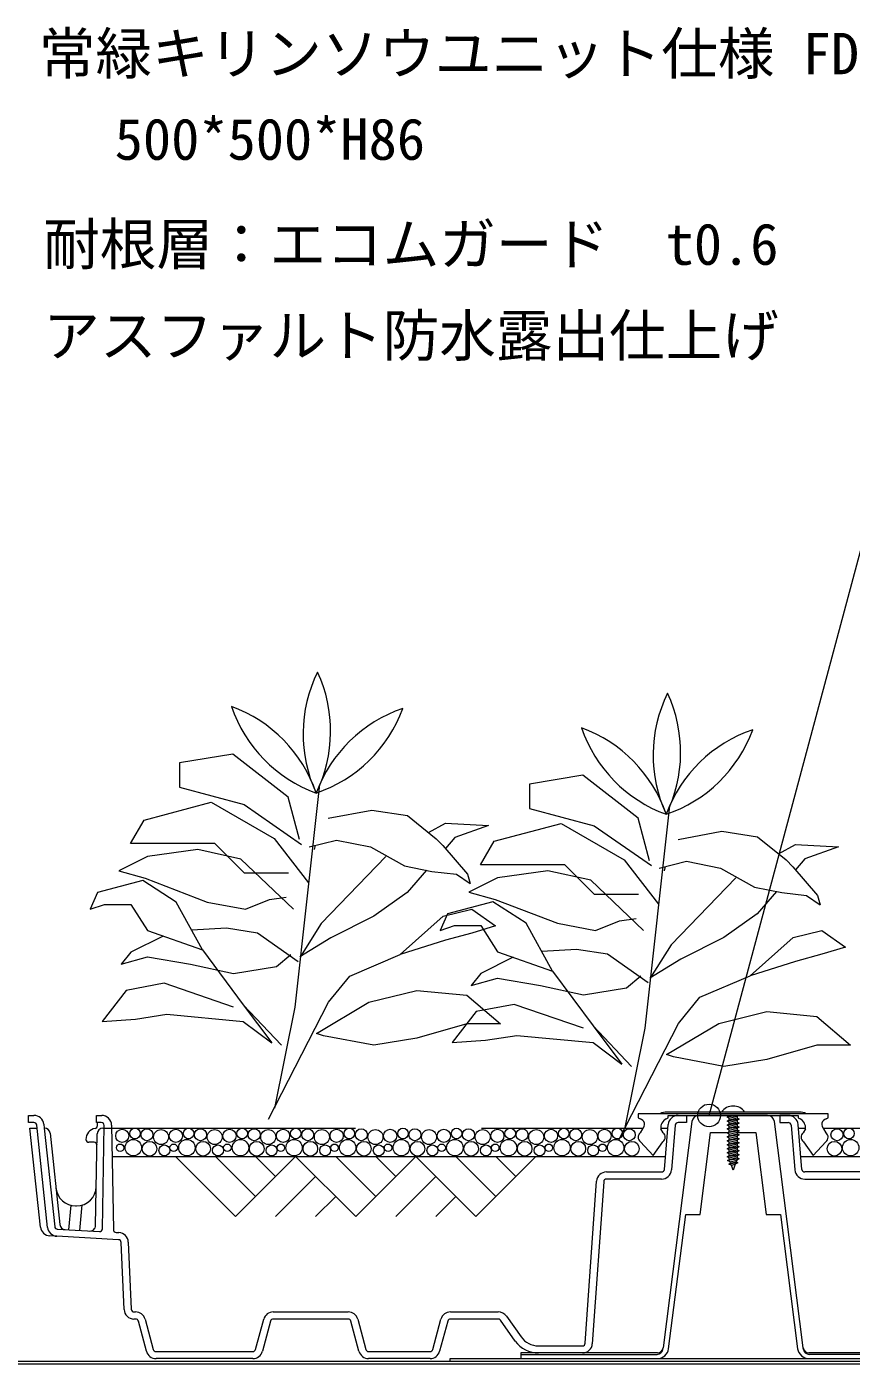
# Model space of a CAD drawing. Units: millimetres, scale not verified. Extents: x -1485 to 1485, y -1050 to 1050.
# Drawn here: x 432.2 to 723.6, y -218.8 to 254.2 of the extents above; entities that cross this region are included whole.
import ezdxf
from ezdxf.enums import TextEntityAlignment as Align

# ---------------------------------------------------------------- set-up
doc = ezdxf.new("R2010")
doc.units = ezdxf.units.MM
doc.header["$LTSCALE"] = 7
doc.linetypes.add('USER1', pattern=[19.05, 12.7, -6.35])
for name, color, linetype, lineweight in [('0-5_BOUSUI', 1, 'Continuous', 18), ('0-8_KANAMONO', 4, 'Continuous', 18), ('0-A_MOJI', 7, 'Continuous', 18), ('0-B_ecom', 7, 'Continuous', 9), ('0-C_GREEN', 3, 'Continuous', 18)]:
    doc.layers.add(name, color=color, linetype=linetype, lineweight=lineweight)
doc.styles.add('ＭＳ ゴシック', font='')
doc.styles.get('ＭＳ ゴシック').set_extended_font_data('MS Gothic')

msp = doc.modelspace()

# ---------------------------------------------------------------- linework, layer by layer
at = {"layer": '0-5_BOUSUI'}
msp.add_lwpolyline([(852.513, -218.801), (-628.25, -218.801), (-671.889, -175.161), (-671.889, 94.199)], dxfattribs=at)
msp.add_lwpolyline([(581.837, -216.801), (781.837, -216.801), (781.837, -217.801), (581.837, -217.801)], close=True, dxfattribs=at)
at = {"layer": '0-8_KANAMONO'}
for p, q in [((705.171, -129.601), (658.502, -129.601)), ((683.337, -130.801), (679.737, -131.401)), ((683.937, -132.101), (679.737, -132.801)), ((680.437, -130.997), (681.22, -130.801)), ((680.437, -130.997), (680.437, -130.801)), ((680.437, -131.805), (683.237, -131.105)), ((680.437, -132.397), (683.237, -131.697)), ((649.787, -135.555), (648.998, -136.947)), ((657.107, -136.947), (656.318, -135.555)), ((683.937, -133.501), (679.737, -134.201)), ((683.937, -134.901), (679.737, -135.601)), ((683.937, -136.301), (679.737, -137.001)), ((680.437, -133.205), (683.237, -132.505)), ((680.437, -133.797), (683.237, -133.097)), ((680.437, -134.605), (683.237, -133.905)), ((680.437, -135.197), (683.237, -134.497)), ((680.437, -136.005), (683.237, -135.305)), ((680.437, -136.597), (683.237, -135.897)), ((680.437, -137.405), (683.237, -136.705)), ((707.356, -135.555), (706.567, -136.947)), ((714.675, -136.947), (713.886, -135.555)), ((683.937, -137.701), (679.737, -138.401)), ((683.937, -139.101), (679.737, -139.801)), ((683.937, -140.501), (679.737, -141.201)), ((683.937, -141.901), (679.737, -142.601)), ((680.437, -137.997), (683.237, -137.297)), ((680.437, -138.805), (683.237, -138.105)), ((680.437, -139.397), (683.237, -138.697)), ((680.437, -140.205), (683.237, -139.505)), ((680.437, -140.797), (683.237, -140.097)), ((680.437, -141.605), (683.237, -140.905)), ((680.437, -142.197), (683.237, -141.497)), ((683.937, -143.301), (679.737, -144.001)), ((683.937, -144.701), (679.737, -145.401)), ((683.937, -146.101), (679.896, -146.774)), ((683.937, -146.101), (679.896, -146.774)), ((680.437, -143.005), (683.237, -142.305)), ((680.437, -143.597), (683.237, -142.897)), ((680.437, -144.405), (683.237, -143.705)), ((680.437, -144.997), (683.237, -144.297)), ((680.437, -145.805), (683.237, -145.105)), ((680.5, -146.381), (683.237, -145.697)), ((680.774, -147.164), (683.103, -146.582)), ((683.498, -147.574), (680.359, -148.097)), ((683.498, -147.574), (680.359, -148.097)), ((680.95, -147.668), (682.893, -147.183)), ((681.21, -148.412), (682.583, -148.068))]:
    msp.add_line(p, q, dxfattribs=at)
for points in [[(714.736, -132.043), (715.443, -131.701), (715.443, -130.201), (648.23, -130.201), (648.23, -131.701), (648.938, -132.043)], [(658.167, -132.043), (658.875, -131.701), (658.875, -130.801), (704.799, -130.801)], [(681.21, -148.412), (680.359, -148.097), (680.95, -147.668), (680.774, -147.164), (679.896, -146.774), (680.5, -146.381), (680.437, -146.201), (680.437, -145.805), (679.737, -145.401), (680.437, -144.997), (680.437, -144.405), (679.737, -144.001), (680.437, -143.597), (680.437, -143.005), (679.737, -142.601), (680.437, -142.197), (680.437, -141.605), (679.737, -141.201), (680.437, -140.797), (680.437, -140.205), (679.737, -139.801), (680.437, -139.397), (680.437, -138.805), (679.737, -138.401), (680.437, -137.997), (680.437, -137.405), (679.737, -137.001), (680.437, -136.597), (680.437, -136.005), (679.737, -135.601), (680.437, -135.197), (680.437, -134.605), (679.737, -134.201), (680.437, -133.797), (680.437, -133.205), (679.737, -132.801), (680.437, -132.397), (680.437, -131.805), (679.737, -131.401), (680.437, -130.997)], [(683.764, -130.801), (683.237, -131.105), (683.237, -131.697), (683.937, -132.101), (683.237, -132.505), (683.237, -133.097), (683.937, -133.501), (683.237, -133.905), (683.237, -134.497), (683.937, -134.901), (683.237, -135.305), (683.237, -135.897), (683.937, -136.301), (683.237, -136.705), (683.237, -137.297), (683.937, -137.701), (683.237, -138.105), (683.237, -138.697), (683.937, -139.101), (683.237, -139.505), (683.237, -140.097), (683.937, -140.501), (683.237, -140.905), (683.237, -141.497), (683.937, -141.901), (683.237, -142.305), (683.237, -142.897), (683.937, -143.301), (683.237, -143.705), (683.237, -144.297), (683.937, -144.701), (683.237, -145.105), (683.237, -145.697), (683.937, -146.101), (683.103, -146.582), (682.893, -147.183), (683.498, -147.574), (682.583, -148.068), (681.837, -150.201), (681.21, -148.412)], [(704.799, -130.801), (704.799, -131.701), (705.506, -132.043)], [(649.076, -140.115), (653.552, -145.001), (657.028, -140.115)], [(706.645, -140.115), (710.121, -145.001), (714.597, -140.115)]]:
    msp.add_lwpolyline(points, dxfattribs=at)
for centre, radius, start, end in [((681.837, -132.601), 5.1, 36.03188, 143.96812), ((648.528, -134.001), 2, 309.01589, 78.18299), ((658.502, -135.109), 5.508, 90, 116.99147), ((659.569, -135.024), 3.294, 115.18273, 189.26669), ((705.171, -135.109), 5.508, 63.00853, 90), ((704.105, -135.024), 3.294, 350.73331, 64.81727), ((715.145, -134.001), 2, 101.81701, 230.98411), ((650.257, -138.501), 2, 129.0159, 233.82139), ((655.848, -138.501), 2, 306.17861, 50.9841), ((707.826, -138.501), 2, 129.0159, 233.82139), ((713.416, -138.501), 2, 306.17861, 50.9841)]:
    msp.add_arc(centre, radius, start, end, dxfattribs=at)
at = {"layer": '0-A_MOJI'}
msp.add_line((673.312, -130.801), (732.446, 89.89), dxfattribs=at)
msp.add_circle((673.312, -130.801), 4, dxfattribs=at)
at = {"layer": '0-B_ecom'}
for p, q in [((664.337, -130.801), (665.337, -130.801)), ((699.337, -130.801), (698.337, -130.801)), ((439.55, -170.418), (435.711, -134.195)), ((440.426, -137.09), (443.853, -169.414)), ((457.116, -134.414), (457.136, -133.301)), ((458.887, -170.89), (459.525, -134.318)), ((459.066, -135.301), (459.508, -135.301)), ((462.147, -134.24), (462.792, -171.218)), ((657.519, -149.887), (658.89, -134)), ((661.381, -134.215), (660.01, -150.102)), ((665.337, -133.301), (662.377, -133.301)), ((702.293, -134.215), (703.664, -150.102)), ((706.154, -149.887), (704.783, -134)), ((455.996, -140.301), (454.092, -140.301)), ((456.5, -169.718), (457.067, -137.266)), ((462.34, -145.301), (657.915, -145.301)), ((484.782, -145.301), (505.995, -166.514)), ((498.924, -145.301), (513.066, -159.443)), ((527.208, -145.301), (505.995, -166.514)), ((513.066, -145.301), (520.137, -152.372)), ((527.208, -145.301), (548.422, -166.514)), ((541.351, -145.301), (555.493, -159.443)), ((569.635, -145.301), (548.422, -166.514)), ((555.493, -145.301), (562.564, -152.372)), ((569.635, -145.301), (590.848, -166.514)), ((583.777, -145.301), (597.919, -159.443)), ((612.061, -145.301), (590.848, -166.514)), ((597.919, -145.301), (604.99, -152.372)), ((705.759, -145.301), (852.513, -145.301)), ((637.07, -150.801), (656.523, -150.801)), ((726.604, -150.801), (707.151, -150.801)), ((534.279, -152.372), (520.137, -166.514)), ((576.706, -152.372), (562.564, -166.514)), ((636.072, -154.231), (632.064, -211.545)), ((541.35, -159.443), (534.279, -166.514)), ((583.777, -159.443), (576.706, -166.514)), ((447.694, -162.577), (446.929, -171.266)), ((449.449, -162.801), (449.742, -162.801)), ((450.933, -171.489), (451.731, -162.418)), ((442.837, -173.543), (440.308, -173.403)), ((464.602, -174.751), (442.837, -173.543)), ((442.975, -171.047), (457.832, -171.871)), ((463.737, -172.199), (464.741, -172.254)), ((466.561, -199.45), (465.546, -175.706)), ((468.044, -175.6), (469.059, -199.344)), ((470.058, -200.301), (470.645, -200.301)), ((470.645, -202.801), (470.058, -202.801)), ((474.026, -202.895), (476.883, -213.56)), ((513.066, -213.56), (515.923, -202.895)), ((519.304, -200.301), (545.769, -200.301)), ((545.769, -202.801), (519.304, -202.801)), ((549.15, -202.895), (552.008, -213.56)), ((575.666, -213.56), (578.523, -202.895)), ((581.904, -200.301), (598.82, -200.301)), ((598.82, -202.801), (581.904, -202.801)), ((604.848, -210.581), (599.636, -203.223)), ((601.676, -201.778), (606.888, -209.136)), ((474.468, -214.207), (471.611, -203.542)), ((518.338, -203.542), (515.481, -214.207)), ((549.593, -214.207), (546.735, -203.542)), ((580.938, -203.542), (578.081, -214.207)), ((613.008, -212.301), (628.573, -212.301)), ((477.849, -214.301), (512.1, -214.301)), ((512.1, -216.801), (477.849, -216.801)), ((552.974, -214.301), (574.7, -214.301)), ((574.7, -216.801), (552.974, -216.801)), ((628.573, -214.801), (613.008, -214.801))]:
    msp.add_line(p, q, dxfattribs=at)
at = {"layer": '0-B_ecom', "color": 150, "lineweight": 18}
for p, q in [((693.935, -130.801), (669.738, -130.801)), ((667.259, -132.985), (657.059, -213.054)), ((706.614, -213.054), (696.415, -132.985)), ((606.837, -215.301), (655.012, -215.301)), ((656.996, -213.554), (657.059, -213.054)), ((706.678, -213.554), (706.614, -213.054)), ((756.837, -215.301), (708.662, -215.301))]:
    msp.add_line(p, q, dxfattribs=at)
at = {"layer": '0-B_ecom', "color": 3, "linetype": 'USER1', "lineweight": 18}
for p, q in [((459.508, -135.301), (650.048, -135.301)), ((656.286, -135.301), (658.778, -135.301)), ((704.896, -135.301), (707.387, -135.301)), ((713.625, -135.301), (852.513, -135.301))]:
    msp.add_line(p, q, dxfattribs=at)
at = {"layer": '0-B_ecom', "color": 1, "lineweight": 18}
msp.add_line((852.513, -217.801), (-118.163, -217.801), dxfattribs=at)
at = {"layer": '0-B_ecom'}
for points in [[(434.716, -133.301), (432.837, -133.301), (432.837, -130.801), (434.716, -130.801)], [(458.525, -133.301), (456.874, -133.301), (456.874, -130.801), (458.647, -130.801)], [(662.377, -130.801), (665.337, -130.801), (665.337, -133.301)], [(701.296, -130.801), (698.337, -130.801), (698.337, -133.301), (701.296, -133.301)], [(437.021, -170.277), (433.314, -135.301), (435.828, -135.301)], [(438.197, -133.932), (438.342, -135.301), (442.036, -170.154)], [(629.57, -211.371), (632.407, -170.801), (633.578, -154.057)], [(656.523, -153.301), (648.089, -153.301), (637.07, -153.301)], [(707.151, -153.301), (715.584, -153.301), (726.604, -153.301)]]:
    msp.add_lwpolyline(points, dxfattribs=at)
at = {"layer": '0-B_ecom', "color": 150, "lineweight": 18}
for points in [[(659.043, -213.306), (665.095, -165.801), (670.135, -165.801), (673.829, -136.801), (680.083, -136.801)], [(683.237, -136.801), (689.844, -136.801), (693.539, -165.801), (698.579, -165.801), (704.63, -213.306)], [(655.075, -214.801), (606.837, -214.801), (606.837, -216.801), (655.075, -216.801)], [(708.598, -216.801), (756.837, -216.801), (756.837, -214.801), (708.598, -214.801)]]:
    msp.add_lwpolyline(points, dxfattribs=at)
at = {"layer": '0-B_ecom'}
for centre, radius in [((465.92, -138.033), 2.322), ((470.425, -137.193), 1.865), ((474.644, -137.632), 2.127), ((479.64, -138.444), 2.658), ((484.863, -138.033), 2.322), ((489.368, -137.193), 1.865), ((493.587, -137.632), 2.127), ((498.583, -138.444), 2.658), ((503.806, -138.033), 2.322), ((508.31, -137.193), 1.865), ((512.53, -137.632), 2.127), ((517.525, -138.444), 2.658), ((522.748, -138.033), 2.322), ((527.253, -137.193), 1.865), ((531.472, -137.632), 2.127), ((536.468, -138.444), 2.658), ((541.691, -138.033), 2.322), ((546.196, -137.193), 1.865), ((550.415, -137.632), 2.127), ((555.411, -138.444), 2.658), ((560.634, -138.033), 2.322), ((565.139, -137.193), 1.865), ((569.358, -137.632), 2.127), ((574.354, -138.444), 2.658), ((579.577, -138.033), 2.322), ((584.081, -137.193), 1.865), ((588.301, -137.632), 2.127), ((593.296, -138.444), 2.658), ((598.519, -138.033), 2.322), ((603.024, -137.193), 1.865), ((607.243, -137.632), 2.127), ((612.239, -138.444), 2.658), ((617.462, -138.033), 2.322), ((621.967, -137.193), 1.865), ((626.186, -137.632), 2.127), ((631.182, -138.444), 2.658), ((636.405, -138.033), 2.322), ((640.91, -137.193), 1.865), ((645.129, -137.632), 2.127), ((718.545, -137.632), 2.127), ((722.764, -137.193), 1.865), ((465.16, -142.233), 1.311), ((469.824, -142.215), 2.903), ((475.56, -142.575), 2.579), ((480.812, -143.175), 1.925), ((484.103, -142.233), 1.311), ((488.766, -142.215), 2.903), ((494.502, -142.575), 2.579), ((499.755, -143.175), 1.925), ((503.046, -142.233), 1.311), ((507.709, -142.215), 2.903), ((513.445, -142.575), 2.579), ((518.698, -143.175), 1.925), ((521.988, -142.233), 1.311), ((526.652, -142.215), 2.903), ((532.388, -142.575), 2.579), ((537.64, -143.175), 1.925), ((540.931, -142.233), 1.311), ((545.595, -142.215), 2.903), ((551.331, -142.575), 2.579), ((556.583, -143.175), 1.925), ((559.874, -142.233), 1.311), ((564.537, -142.215), 2.903), ((570.273, -142.575), 2.579), ((575.526, -143.175), 1.925), ((578.817, -142.233), 1.311), ((583.48, -142.215), 2.903), ((589.216, -142.575), 2.579), ((594.469, -143.175), 1.925), ((597.759, -142.233), 1.311), ((602.423, -142.215), 2.903), ((608.159, -142.575), 2.579), ((613.411, -143.175), 1.925), ((616.702, -142.233), 1.311), ((621.366, -142.215), 2.903), ((627.102, -142.575), 2.579), ((632.354, -143.175), 1.925), ((635.645, -142.233), 1.311), ((640.308, -142.215), 2.903), ((646.044, -142.575), 2.579), ((717.629, -142.575), 2.579), ((723.365, -142.215), 2.903)]:
    msp.add_circle(centre, radius, dxfattribs=at)
for centre, radius, start, end in [((434.716, -134.301), 3.5, 6.05049, 90), ((458.647, -134.301), 3.5, 0.99999, 90), ((662.377, -134.301), 3.5, 90, 175.06815), ((701.296, -134.301), 3.5, 4.93185, 90), ((434.716, -134.301), 1, 6.05077, 90), ((438.438, -137.301), 2, 6.05077, 90), ((457.092, -139.301), 4, 101.2808, 180), ((456.117, -134.397), 1, 281.13827, 358.99986), ((459.066, -137.301), 2, 90, 178.99999), ((458.525, -134.301), 1, 359.00001, 90), ((662.377, -134.301), 1, 90, 175.06819), ((701.296, -134.301), 1, 4.93181, 90), ((454.092, -139.301), 1, 180, 270), ((455.996, -141.301), 1, 359, 90), ((637.07, -154.301), 3.5, 90, 175.99999), ((656.523, -149.801), 1, 270, 355.06815), ((656.523, -149.801), 3.5, 270, 355.06819), ((707.151, -149.801), 3.5, 184.93181, 270), ((707.151, -149.801), 1, 184.93185, 270), ((449.742, -155.801), 7, 270, 359), ((637.07, -154.301), 1, 90, 176), ((449.449, -155.801), 7, 186.05076, 270), ((440.502, -169.908), 3.5, 186.05076, 266.82481), ((443.031, -170.049), 1, 186.05077, 266.82483), ((445.842, -169.203), 2, 186.05077, 266.82483), ((454.5, -169.683), 2, 266.82483, 358.99999), ((443.031, -170.049), 3.5, 186.05077, 266.82481), ((457.887, -170.873), 1, 266.82483, 359.00001), ((463.792, -171.2), 1, 180.99999, 266.82497), ((464.547, -175.749), 1, 2.44878, 86.82481), ((464.547, -175.749), 3.5, 2.44878, 86.82497), ((470.058, -199.301), 3.5, 182.44878, 270), ((470.058, -199.301), 1, 182.44878, 270), ((470.645, -203.801), 3.5, 15.00004, 90), ((470.645, -203.801), 1, 14.99997, 90), ((519.304, -203.801), 3.5, 90, 164.99996), ((519.304, -203.801), 1, 90, 165.00003), ((545.769, -203.801), 3.5, 15.00004, 90), ((545.769, -203.801), 1, 14.99997, 90), ((581.904, -203.801), 3.5, 90, 164.99996), ((581.904, -203.801), 1, 90, 165.00003), ((598.82, -203.801), 3.5, 35.31126, 90), ((598.82, -203.801), 1, 35.31121, 90), ((613.008, -204.801), 10, 215.31121, 270), ((613.008, -204.801), 7.5, 215.31126, 270), ((628.573, -211.301), 1, 270, 356.00001), ((628.573, -211.301), 3.5, 270, 356), ((477.849, -213.301), 3.5, 194.99997, 270), ((477.849, -213.301), 1, 195.00004, 270), ((512.1, -213.301), 1, 270, 344.99996), ((512.1, -213.301), 3.5, 270, 345.00003), ((552.974, -213.301), 3.5, 194.99997, 270), ((552.974, -213.301), 1, 195.00004, 270), ((574.7, -213.301), 1, 270, 344.99996), ((574.7, -213.301), 3.5, 270, 345.00003)]:
    msp.add_arc(centre, radius, start, end, dxfattribs=at)
at = {"layer": '0-B_ecom', "color": 150, "lineweight": 18}
for centre, radius, start, end in [((669.738, -133.301), 2.5, 90, 172.7407), ((693.935, -133.301), 2.5, 7.2593, 90), ((655.012, -213.301), 2, 270, 352.7407), ((655.075, -212.801), 2, 270, 352.7407), ((655.075, -212.801), 4, 270, 352.7407), ((708.598, -212.801), 4, 187.2593, 270), ((708.598, -212.801), 2, 187.2593, 270), ((708.662, -213.301), 2, 187.2593, 270)]:
    msp.add_arc(centre, radius, start, end, dxfattribs=at)
at = {"layer": '0-C_GREEN'}
for p, q in [((535.678, -13.81), (526.937, -92.482)), ((538.749, -25.707), (554.167, -22.817)), ((554.167, -22.817), (566.694, -24.744)), ((659.386, -21.325), (650.645, -99.997)), ((566.694, -24.744), (576.813, -32.935)), ((574.173, -30.798), (580.139, -27.457)), ((580.139, -27.457), (595.34, -28.301)), ((595.34, -28.301), (583.517, -32.524)), ((576.813, -32.935), (579.222, -35.344)), ((583.517, -32.524), (580.137, -36.411)), ((662.457, -33.222), (677.875, -30.332)), ((677.875, -30.332), (690.402, -32.259)), ((690.402, -32.259), (700.52, -40.45)), ((492.609, -36.746), (474.875, -39.279)), ((532.004, -35.826), (541.64, -33.417)), ((534.133, -35.293), (533.693, -36.746)), ((541.64, -33.417), (553.685, -35.826)), ((553.685, -35.826), (565.731, -42.571)), ((579.222, -35.344), (587.894, -45.462)), ((697.881, -38.313), (703.847, -34.972)), ((703.847, -34.972), (719.048, -35.816)), ((719.048, -35.816), (707.225, -40.039)), ((474.875, -39.279), (464.741, -44.346)), ((536.226, -62.925), (559.027, -39.279)), ((565.731, -42.571), (575.367, -44.498)), ((655.711, -43.341), (665.348, -40.932)), ((665.348, -40.932), (677.393, -43.341)), ((700.52, -40.45), (702.929, -42.859)), ((707.225, -40.039), (703.844, -43.926)), ((464.741, -44.346), (474.031, -46.88)), ((474.031, -46.88), (495.987, -55.325)), ((573.44, -44.113), (566.628, -51.947)), ((575.367, -44.498), (584.04, -45.462)), ((584.04, -45.462), (588.858, -48.835)), ((587.894, -45.462), (588.858, -48.835)), ((598.583, -46.794), (588.449, -51.861)), ((616.317, -44.261), (598.583, -46.794)), ((657.841, -42.808), (657.4, -44.261)), ((659.934, -70.44), (682.735, -46.794)), ((677.393, -43.341), (689.439, -50.086)), ((702.929, -42.859), (711.602, -52.977)), ((457.141, -51.947), (454.607, -57.858)), ((473.186, -47.724), (457.141, -51.947)), ((485.009, -55.325), (473.186, -47.724)), ((566.628, -51.947), (554.805, -60.392)), ((588.449, -51.861), (597.738, -54.395)), ((689.439, -50.086), (699.075, -52.013)), ((697.148, -51.628), (690.335, -59.462)), ((699.075, -52.013), (707.747, -52.977)), ((454.607, -57.858), (459.674, -56.169)), ((459.674, -56.169), (468.964, -56.169)), ((468.964, -56.169), (474.875, -65.459)), ((495.987, -55.325), (509.499, -57.858)), ((509.499, -57.858), (517.944, -54.48)), ((517.944, -54.48), (523.855, -53.636)), ((596.894, -55.239), (580.849, -59.462)), ((608.717, -62.84), (596.894, -55.239)), ((597.738, -54.395), (619.695, -62.84)), ((707.747, -52.977), (712.566, -56.35)), ((711.602, -52.977), (712.566, -56.35)), ((554.805, -60.392), (539.604, -67.992)), ((564.094, -73.903), (579.295, -60.392)), ((580.849, -59.462), (578.315, -65.373)), ((579.295, -60.392), (589.429, -57.858)), ((641.652, -61.995), (647.563, -61.151)), ((690.335, -59.462), (678.513, -67.907)), ((536.226, -62.925), (528.928, -74.562)), ((578.315, -65.373), (583.382, -63.684)), ((583.382, -63.684), (592.671, -63.684)), ((592.671, -63.684), (598.583, -72.974)), ((619.695, -62.84), (633.207, -65.373)), ((633.207, -65.373), (641.652, -61.995)), ((703.003, -67.907), (713.136, -65.373)), ((480.353, -67.364), (468.964, -73.059)), ((528.078, -76.437), (513.722, -66.303)), ((539.604, -67.992), (528.626, -74.748)), ((580.139, -68.836), (564.094, -73.903)), ((589.429, -66.303), (580.139, -68.836)), ((659.934, -70.44), (652.636, -82.077)), ((678.513, -67.907), (663.312, -75.507)), ((687.802, -81.418), (703.003, -67.907)), ((468.964, -73.059), (465.586, -77.281)), ((465.586, -77.281), (474.875, -74.748)), ((474.875, -74.748), (490.076, -77.281)), ((494.298, -72.214), (508.655, -91.638)), ((520.477, -78.126), (525.544, -73.903)), ((546.36, -81.504), (564.094, -73.903)), ((604.061, -74.879), (592.671, -80.574)), ((651.785, -83.952), (637.429, -73.818)), ((663.312, -75.507), (652.333, -82.263)), ((713.136, -73.818), (703.847, -76.351)), ((490.076, -77.281), (505.277, -80.659)), ((505.277, -80.659), (520.477, -78.126)), ((618.006, -79.729), (632.362, -99.153)), ((703.847, -76.351), (687.802, -81.418)), ((480.787, -84.037), (467.275, -86.571)), ((505.277, -92.482), (480.787, -84.037)), ((538.76, -90.793), (546.36, -81.504)), ((592.671, -80.574), (589.293, -84.796)), ((589.293, -84.796), (598.583, -82.263)), ((598.583, -82.263), (613.784, -84.796)), ((613.784, -84.796), (628.984, -88.174)), ((644.185, -85.641), (649.252, -81.418)), ((670.068, -89.019), (687.802, -81.418)), ((467.275, -86.571), (458.83, -97.549)), ((553.116, -90.793), (570.006, -86.571)), ((570.006, -86.571), (587.74, -88.26)), ((587.74, -88.26), (599.563, -98.394)), ((628.984, -88.174), (644.185, -85.641)), ((662.467, -98.308), (670.068, -89.019)), ((508.655, -91.638), (518.788, -105.149)), ((508.655, -91.638), (522.166, -105.994)), ((517.647, -132.173), (538.76, -90.793)), ((526.937, -92.482), (519.676, -128.197)), ((534.537, -101.771), (553.116, -90.793)), ((590.982, -94.086), (582.538, -105.064)), ((604.494, -91.552), (590.982, -94.086)), ((628.984, -99.997), (604.494, -91.552)), ((676.824, -98.308), (693.713, -94.086)), ((693.713, -94.086), (711.448, -95.775)), ((458.83, -97.549), (470.653, -96.705)), ((470.653, -96.705), (481.631, -95.016)), ((481.631, -95.016), (508.655, -97.549)), ((508.655, -97.549), (518.788, -105.149)), ((587.74, -98.394), (570.006, -103.46)), ((599.563, -98.394), (587.74, -98.394)), ((632.362, -99.153), (642.496, -112.664)), ((632.362, -99.153), (645.874, -113.509)), ((641.355, -139.688), (662.467, -98.308)), ((658.245, -109.286), (676.824, -98.308)), ((711.448, -95.775), (723.27, -105.909)), ((537.071, -102.616), (534.537, -101.771)), ((554.805, -105.994), (537.071, -102.616)), ((570.006, -103.46), (554.805, -105.994)), ((594.36, -104.22), (605.339, -102.531)), ((605.339, -102.531), (632.362, -105.064)), ((650.645, -99.997), (643.384, -135.712)), ((582.538, -105.064), (594.36, -104.22)), ((632.362, -105.064), (642.496, -112.664)), ((711.448, -105.909), (693.713, -110.975)), ((723.27, -105.909), (711.448, -105.909)), ((660.778, -110.131), (658.245, -109.286)), ((678.513, -113.509), (660.778, -110.131)), ((693.713, -110.975), (678.513, -113.509))]:
    msp.add_line(p, q, dxfattribs=at)
for points in [[(528.62, -33.215), (524.594, -18.192), (504.949, -2.993), (486.115, -6.102), (486.115, -14.736), (509.015, -20.872), (529.311, -34.942)], [(652.327, -40.73), (648.302, -25.706), (628.656, -10.508), (609.823, -13.617), (609.823, -22.251), (632.723, -28.387), (653.018, -42.456)], [(524.646, -45.131), (509.095, -45.131), (498.645, -34.68), (468.837, -34.68), (473.649, -26.345), (497.366, -19.991), (519.659, -32.862), (531.73, -48.584)], [(648.353, -52.645), (632.803, -52.645), (622.352, -42.195), (592.545, -42.195), (597.357, -33.86), (621.074, -27.505), (643.367, -40.376), (655.437, -56.099)], [(526.389, -57.858), (507.81, -40.124), (492.609, -36.746)], [(650.096, -65.373), (631.518, -47.639), (616.317, -44.261)], [(474.875, -65.459), (494.298, -72.214), (485.009, -55.325)], [(589.429, -57.858), (597.874, -63.77), (589.429, -66.303)], [(513.722, -66.303), (502.743, -64.614), (490.514, -65.333)], [(598.583, -72.974), (618.006, -79.729), (608.717, -62.84)], [(713.136, -65.373), (721.581, -71.285), (713.136, -73.818)], [(637.429, -73.818), (626.451, -72.129), (614.221, -72.848)]]:
    msp.add_lwpolyline(points, dxfattribs=at)
for centre, start, end in [((579.297, 4.085), 153.71754, 204.97119), ((490.107, 5.106), 333.71754, 24.97119), ((703.005, -3.43), 153.71754, 204.97119), ((613.815, -2.409), 333.71754, 24.97119), ((551.398, 29.675), 198.71754, 249.97119), ((487.61, -32.67), 18.71754, 69.97119), ((518.584, 30.051), 288.71754, 339.97119), ((580.93, -33.738), 108.71754, 159.97119), ((675.106, 22.16), 198.71754, 249.97119), ((611.318, -40.185), 18.71754, 69.97119), ((704.637, -41.252), 108.71754, 159.97119), ((642.292, 22.536), 288.71754, 339.97119)]:
    msp.add_arc(centre, 49.464, start, end, dxfattribs=at)

# ---------------------------------------------------------------- texts
at = {"layer": '0-A_MOJI', "style": 'ＭＳ ゴシック'}
for s, p in [('常緑キリンソウユニット仕様 FD-U･K', (436.477, 232.998)), ('500*500*H86', (463.248, 202.759)), ('耐根層：エコムガード\u3000t0.6', (438.007, 165.623)), ('アスファルト防水露出仕上げ', (438.007, 133.268))]:
    msp.add_text(s, height=14.66, dxfattribs=at).set_placement(p, align=Align.BOTTOM_LEFT)

doc.saveas('drawing.dxf')
